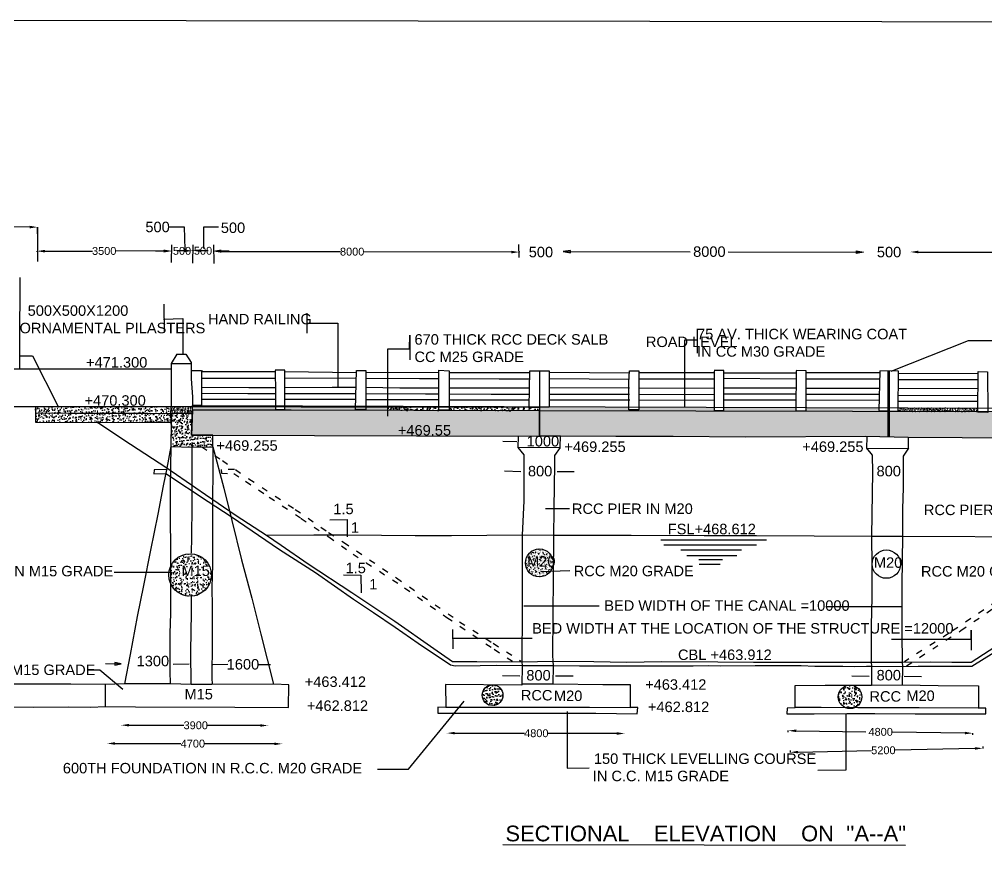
# Model space of a CAD drawing. Header units: metres. Extents: x 27026 to 34132, y 21815 to 26277.
# Drawn here: x 28042 to 29894, y 24652 to 26277 of the extents above; entities that cross this region are included whole.
import ezdxf

# ---------------------------------------------------------------- set-up
doc = ezdxf.new("R2010")
doc.units = ezdxf.units.M
doc.header["$MEASUREMENT"] = 0
doc.linetypes.add('ACAD_ISO03W100', pattern=[30, 12, -18])
doc.layers.add('DRAWING', color=2, linetype='Continuous')
doc.styles.get("Standard").update_dxf_attribs({"font": 'arial.ttf'})
doc.dimstyles.get("Standard").update_dxf_attribs({"dimtxt": 0.18, "dimasz": 0.18, "dimexe": 0.18, "dimexo": 0.0625, "dimgap": 0.09, "dimtad": 0, "dimtih": 1, "dimtoh": 1, "dimdec": 4, "dimzin": 0, "dimdsep": 46, "dimlunit": 6, "dimtxsty": 'Standard', "dimcen": 0.09, "dimadec": 0, "dimazin": 0, "dimtfac": 1, "dimtdec": 4, "dimtofl": 0, "dimtmove": 0, "dimatfit": 3, "dimfxl": 1, "dimtolj": 1, "dimtzin": 0, "dimarcsym": 0})
pattern_1 = [(50, (0, 0), (7.1726018, -0.62752135), [0.75, -8.25]), (355, (0, 0), (-1.3875133, 7.5219213), [0.6, -6.6]), (100.451444, (0.598, -0.052), (5.7850885, 6.8943999), [0.6374019, -7.0114211]), (46.1842, (0, 2), (10.6724133, -1.6551928), [1.125, -12.375]), (96.635635, (0.889, 1.862), (9.3466195, 9.741186), [0.9561034, -10.5171376]), (351.184164, (0, 2), (9.3466195, 9.741186), [0.9, -9.9]), (21, (1, 1.5), (5.9690705, -4.0261889), [0.75, -8.25]), (326, (1, 1.5), (2.4331533, 7.2515005), [0.6, -6.6]), (71.451445, (1.4974, 1.1645), (8.4022238, 3.2253115), [0.6374019, -7.0114211]), (37.5, (0, 0), (0.12159855, 3.32893854), [0, -6.52, 0, -6.7, 0, -6.625]), (7.5, (0, 0), (2.63069537, 3.94411712), [0, -3.82, 0, -6.37, 0, -2.525]), (327.5, (-2.23, 0), (5.33822436, -0.22554872), [0, -2.5, 0, -7.8, 0, -10.35]), (317.5, (-3.23, 0), (5.8318617, 1.0010498), [0, -3.25, 0, -5.18, 0, -7.35])]
pattern_2 = [(50, (0, 0), (14.3452037, -1.2550427), [1.5, -16.5]), (355, (0, 0), (-2.7750267, 15.0438427), [1.2, -13.2]), (100.451444, (1.195, -0.105), (11.570177, 13.7888), [1.274804, -14.022842]), (46.1842, (0, 4), (21.344827, -3.310386), [2.25, -24.75]), (96.635635, (1.779, 3.724), (18.693239, 19.482372), [1.912207, -21.034275]), (351.184164, (0, 4), (18.693239, 19.482372), [1.8, -19.8]), (21, (2, 3), (11.938141, -8.0523778), [1.5, -16.5]), (326, (2, 3), (4.8663066, 14.503001), [1.2, -13.2]), (71.451445, (2.995, 2.329), (16.8044475, 6.450623), [1.274804, -14.022842]), (37.5, (0, 0), (0.2431971, 6.6578771), [0, -13.04, 0, -13.4, 0, -13.25]), (7.5, (0, 0), (5.2613907, 7.8882342), [0, -7.64, 0, -12.74, 0, -5.05]), (327.5, (-4.46, 0), (10.6764487, -0.4510974), [0, -5, 0, -15.6, 0, -20.7]), (317.5, (-6.46, 0), (11.6637234, 2.0020996), [0, -6.5, 0, -10.36, 0, -14.7])]

# ---------------------------------------------------------------- blocks, each defined once
blk = doc.blocks.new('*D2')
at = {"layer": 'Defpoints', "color": 0, "transparency": 16777216}
for p in [(27499.9, 25868.7), (28077.1, 25866.8), (28077.2, 25879.6)]:
    blk.add_point(p, dxfattribs=at)
at = {"layer": 'DRAWING', "color": 0, "lineweight": -2, "transparency": 16777216}
for p, q in [((27499.9, 25868.8), (27500, 25881.7)), ((27515, 25881.5), (27761, 25880.7)), ((28062.2, 25879.7), (27816.2, 25880.5)), ((28077.1, 25866.9), (28077.2, 25879.8))]:
    blk.add_line(p, q, dxfattribs=at)
at = {"layer": 'DRAWING', "color": 0, "transparency": 16777216}
for points in [[(27515, 25884), (27515, 25879), (27500, 25881.5)], [(28062.2, 25882.2), (28062.2, 25877.2), (28077.2, 25879.6)]]:
    blk.add_solid(points, dxfattribs=at)
at = {"layer": 'DRAWING', "color": 0, "transparency": 16777216, "insert": (27788.6, 25880.6), "char_height": 15, "attachment_point": 5}
blk.add_mtext('\\A1;15000', dxfattribs=at)
blk = doc.blocks.new('*D3')
at = {"layer": 'Defpoints', "color": 0, "transparency": 16777216}
for p in [(28076.2, 25832.3), (28333.4, 25834.2), (28333.4, 25833)]:
    blk.add_point(p, dxfattribs=at)
at = {"layer": 'DRAWING', "color": 0, "lineweight": -2, "transparency": 16777216}
for p, q in [((28076.2, 25832.4), (28076.2, 25833.7)), ((28091.2, 25833.6), (28182.3, 25833.8)), ((28318.4, 25834.2), (28227.2, 25833.9)), ((28333.4, 25833), (28333.4, 25834.4))]:
    blk.add_line(p, q, dxfattribs=at)
at = {"layer": 'DRAWING', "color": 0, "transparency": 16777216}
for points in [[(28091.2, 25836.1), (28091.2, 25831.1), (28076.2, 25833.6)], [(28318.4, 25836.7), (28318.4, 25831.7), (28333.4, 25834.2)]]:
    blk.add_solid(points, dxfattribs=at)
at = {"layer": 'DRAWING', "color": 0, "transparency": 16777216, "insert": (28204.8, 25833.9), "char_height": 15, "attachment_point": 5}
blk.add_mtext('\\A1;3500', dxfattribs=at)
blk = doc.blocks.new('*D4')
at = {"layer": 'Defpoints', "color": 0, "transparency": 16777216}
for p in [(28333.4, 25833.7), (28374, 25834.5), (28374, 25834.5)]:
    blk.add_point(p, dxfattribs=at)
at = {"layer": 'DRAWING', "color": 0, "lineweight": -2, "transparency": 16777216}
for p, q in [((28318.4, 25833.4), (28303.4, 25833.1)), ((28333.4, 25833.8), (28333.4, 25833.9)), ((28374, 25834.5), (28374, 25834.6)), ((28389, 25834.7), (28404, 25835))]:
    blk.add_line(p, q, dxfattribs=at)
at = {"layer": 'DRAWING', "color": 0, "transparency": 16777216}
for points in [[(28318.3, 25835.9), (28318.4, 25830.9), (28333.4, 25833.7)], [(28388.9, 25837.2), (28389, 25832.2), (28374, 25834.5)]]:
    blk.add_solid(points, dxfattribs=at)
at = {"layer": 'DRAWING', "color": 0, "transparency": 16777216, "insert": (28353.7, 25834.1), "char_height": 15, "attachment_point": 5}
blk.add_mtext('\\A1;500', dxfattribs=at)
blk = doc.blocks.new('*D5')
at = {"layer": 'Defpoints', "color": 0, "transparency": 16777216}
for p in [(28374, 25834.5), (28413.9, 25834.5), (28413.9, 25834.3)]:
    blk.add_point(p, dxfattribs=at)
at = {"layer": 'DRAWING', "color": 0, "lineweight": -2, "transparency": 16777216}
for p, q in [((28359, 25834.3), (28344, 25834.3)), ((28374, 25834.4), (28374, 25834.1)), ((28413.9, 25834.4), (28413.9, 25834.1)), ((28428.9, 25834.3), (28443.9, 25834.3))]:
    blk.add_line(p, q, dxfattribs=at)
at = {"layer": 'DRAWING', "color": 0, "transparency": 16777216}
for points in [[(28359, 25836.8), (28359, 25831.8), (28374, 25834.3)], [(28428.9, 25836.8), (28428.9, 25831.8), (28413.9, 25834.3)]]:
    blk.add_solid(points, dxfattribs=at)
at = {"layer": 'DRAWING', "color": 0, "transparency": 16777216, "insert": (28393.9, 25834.3), "char_height": 15, "attachment_point": 5}
blk.add_mtext('\\A1;500', dxfattribs=at)
blk = doc.blocks.new('*D6')
at = {"layer": 'Defpoints', "color": 0, "transparency": 16777216}
for p in [(28413.9, 25834.1), (28999.1, 25832.8), (28999.1, 25831.9)]:
    blk.add_point(p, dxfattribs=at)
at = {"layer": 'DRAWING', "color": 0, "lineweight": -2, "transparency": 16777216}
for p, q in [((28413.9, 25834), (28413.9, 25833.1)), ((28428.9, 25833.2), (28656.9, 25832.7)), ((28984.1, 25831.9), (28701.9, 25832.6)), ((28999.1, 25832.7), (28999.1, 25831.7))]:
    blk.add_line(p, q, dxfattribs=at)
at = {"layer": 'DRAWING', "color": 0, "transparency": 16777216}
for points in [[(28428.9, 25835.7), (28428.9, 25830.7), (28413.9, 25833.2)], [(28984.1, 25834.4), (28984.1, 25829.4), (28999.1, 25831.9)]]:
    blk.add_solid(points, dxfattribs=at)
at = {"layer": 'DRAWING', "color": 0, "transparency": 16777216, "insert": (28679.4, 25832.6), "char_height": 15, "attachment_point": 5}
blk.add_mtext('\\A1;8000', dxfattribs=at)
blk = doc.blocks.new('*D7')
at = {"layer": 'Defpoints', "color": 0, "transparency": 16777216}
for p in [(29747.8, 25832.1), (30333.1, 25830.7), (30333.1, 25830.7)]:
    blk.add_point(p, dxfattribs=at)
at = {"layer": 'DRAWING', "color": 0, "lineweight": -2, "transparency": 16777216}
for p, q in [((29747.8, 25832), (29747.8, 25831.9)), ((29762.8, 25832), (29997.5, 25831.5)), ((30318.1, 25830.8), (30083.4, 25831.3)), ((30333.1, 25830.7), (30333.1, 25830.6))]:
    blk.add_line(p, q, dxfattribs=at)
at = {"layer": 'DRAWING', "color": 0, "transparency": 16777216}
for points in [[(29762.8, 25834.5), (29762.8, 25829.5), (29747.8, 25832.1)], [(30318.1, 25833.3), (30318, 25828.3), (30333.1, 25830.7)]]:
    blk.add_solid(points, dxfattribs=at)
at = {"layer": 'DRAWING', "color": 0, "transparency": 16777216, "insert": (30040.4, 25831.4), "char_height": 15, "attachment_point": 5}
blk.add_mtext('\\A1;585.2625', dxfattribs=at)
blk = doc.blocks.new('*D10')
at = {"layer": 'Defpoints', "color": 0, "transparency": 16777216}
for p in [(28210.5, 24891.7), (28545.2, 24890.9), (28545.2, 24890.9)]:
    blk.add_point(p, dxfattribs=at)
at = {"layer": 'DRAWING', "color": 0, "lineweight": -2, "transparency": 16777216}
for p, q in [((28210.5, 24891.6), (28210.5, 24891.5)), ((28225.5, 24891.6), (28351.7, 24891.3)), ((28530.2, 24890.9), (28397.3, 24891.2)), ((28545.2, 24890.8), (28545.2, 24890.7))]:
    blk.add_line(p, q, dxfattribs=at)
at = {"layer": 'DRAWING', "color": 0, "transparency": 16777216}
for points in [[(28225.5, 24894.1), (28225.5, 24889.1), (28210.5, 24891.7)], [(28530.2, 24893.4), (28530.2, 24888.4), (28545.2, 24890.9)]]:
    blk.add_solid(points, dxfattribs=at)
at = {"layer": 'DRAWING', "color": 0, "transparency": 16777216, "insert": (28374.5, 24891.3), "char_height": 15, "attachment_point": 5}
blk.add_mtext('\\A1;4700', dxfattribs=at)
blk = doc.blocks.new('*D11')
at = {"layer": 'Defpoints', "color": 0, "transparency": 16777216}
for p in [(28237.4, 24926.6), (28518.4, 24926), (28518.4, 24926)]:
    blk.add_point(p, dxfattribs=at)
at = {"layer": 'DRAWING', "color": 0, "lineweight": -2, "transparency": 16777216}
for p, q in [((28237.4, 24926.6), (28237.4, 24926.4)), ((28252.4, 24926.6), (28357.5, 24926.4)), ((28503.4, 24926), (28402.4, 24926.3)), ((28518.4, 24925.9), (28518.4, 24925.8))]:
    blk.add_line(p, q, dxfattribs=at)
at = {"layer": 'DRAWING', "color": 0, "transparency": 16777216}
for points in [[(28252.4, 24929.1), (28252.4, 24924.1), (28237.4, 24926.6)], [(28503.4, 24928.5), (28503.4, 24923.5), (28518.4, 24926)]]:
    blk.add_solid(points, dxfattribs=at)
at = {"layer": 'DRAWING', "color": 0, "transparency": 16777216, "insert": (28380, 24926.3), "char_height": 15, "attachment_point": 5}
blk.add_mtext('\\A1;3900', dxfattribs=at)
blk = doc.blocks.new('*D12')
at = {"layer": 'Defpoints', "color": 0, "transparency": 16777216}
for p in [(28860.9, 24911.5), (29200.8, 24910.7), (29200.8, 24910.7)]:
    blk.add_point(p, dxfattribs=at)
at = {"layer": 'DRAWING', "color": 0, "lineweight": -2, "transparency": 16777216}
for p, q in [((28860.9, 24911.4), (28860.9, 24911.3)), ((28875.9, 24911.4), (29009.1, 24911.1)), ((29185.8, 24910.7), (29054.6, 24911)), ((29200.8, 24910.6), (29200.8, 24910.5))]:
    blk.add_line(p, q, dxfattribs=at)
at = {"layer": 'DRAWING', "color": 0, "transparency": 16777216}
for points in [[(28875.9, 24913.9), (28875.9, 24908.9), (28860.9, 24911.5)], [(29185.8, 24913.2), (29185.8, 24908.2), (29200.8, 24910.7)]]:
    blk.add_solid(points, dxfattribs=at)
at = {"layer": 'DRAWING', "color": 0, "transparency": 16777216, "insert": (29031.9, 24911.1), "char_height": 15, "attachment_point": 5}
blk.add_mtext('\\A1;4800', dxfattribs=at)
blk = doc.blocks.new('*D18')
at = {"layer": 'Defpoints', "color": 0, "transparency": 16777216}
for p in [(29886.3, 24885.8), (29517.9, 24878.3), (29886.3, 24882.4)]:
    blk.add_point(p, dxfattribs=at)
at = {"layer": 'DRAWING', "color": 0, "lineweight": -2, "transparency": 16777216}
for p, q in [((29886.3, 24885.8), (29886.3, 24882.2)), ((29517.9, 24878.2), (29517.9, 24874.6)), ((29532.9, 24875.1), (29673.7, 24878)), ((29871.3, 24882.1), (29718.6, 24878.9))]:
    blk.add_line(p, q, dxfattribs=at)
at = {"layer": 'DRAWING', "color": 0, "transparency": 16777216}
for points in [[(29871.3, 24884.6), (29871.4, 24879.6), (29886.3, 24882.4)], [(29532.9, 24877.6), (29533, 24872.6), (29517.9, 24874.8)]]:
    blk.add_solid(points, dxfattribs=at)
at = {"layer": 'DRAWING', "color": 0, "transparency": 16777216, "insert": (29696.2, 24878.5), "char_height": 15, "attachment_point": 5}
blk.add_mtext('\\A1;5200 ', dxfattribs=at)
blk = doc.blocks.new('*D19')
at = {"layer": 'Defpoints', "color": 0, "transparency": 16777216}
for p in [(29514.2, 24913), (29867.3, 24911.3), (29867.3, 24908.3)]:
    blk.add_point(p, dxfattribs=at)
at = {"layer": 'DRAWING', "color": 0, "lineweight": -2, "transparency": 16777216}
for p, q in [((29514.2, 24913.1), (29514.2, 24916.3)), ((29529.2, 24915.9), (29662.3, 24914.1)), ((29852.3, 24911.5), (29713.9, 24913.4)), ((29867.3, 24908.3), (29867.3, 24911.5))]:
    blk.add_line(p, q, dxfattribs=at)
at = {"layer": 'DRAWING', "color": 0, "transparency": 16777216}
for points in [[(29529.3, 24918.4), (29529.2, 24913.4), (29514.2, 24916.1)], [(29852.3, 24914), (29852.3, 24909.1), (29867.3, 24911.3)]]:
    blk.add_solid(points, dxfattribs=at)
at = {"layer": 'DRAWING', "color": 0, "transparency": 16777216, "insert": (29688.1, 24913.8), "char_height": 15, "attachment_point": 5}
blk.add_mtext('\\A1; 4800', dxfattribs=at)

msp = doc.modelspace()

# ---------------------------------------------------------------- hatches: boundary and pattern name
at = {"layer": 'DRAWING'}
h = msp.add_hatch(dxfattribs=at)
h.set_pattern_fill('AR-CONC', scale=2)
h.set_pattern_definition(pattern_2)
h.paths.add_polyline_path([(28333.16538, 25536.10279), (28073.12356, 25536.10279), (28073.12356, 25506.52339), (28191.08013, 25506.0659), (28285.51037, 25506.15107), (28332.97894, 25506.15107), (28332.43537, 25522.2531)])
h = msp.add_hatch(dxfattribs=at)
h.set_pattern_fill('AR-CONC')
h.set_pattern_definition(pattern_1)
h.paths.add_polyline_path([(28373.90763, 25536.10279), (28333.16538, 25536.10279), (28332.43537, 25522.2531), (28332.7752, 25512.18649), (28332.7752, 25523.44131), (28373.2334, 25523.11552)])
h = msp.add_hatch(dxfattribs=at)
h.set_pattern_fill('AR-CONC', scale=2)
h.set_pattern_definition(pattern_2)
h.paths.add_polyline_path([(29038.08649, 25535.35494), (29018.28205, 25535.35494), (28749.20701, 25535.92419), (28581.48408, 25536.02382), (28448.53986, 25536.10279), (28373.85284, 25536.20434), (28373.85337, 25536.10279), (28373.57315, 25529.65989), (28562.67704, 25529.31078), (29038.08649, 25528.28129)])
h.paths.add_polyline_path([(29038.08649, 25535.35494), (29018.28205, 25535.35494), (28749.20701, 25535.92419), (28581.48408, 25536.02382), (28448.53986, 25536.10279), (28373.85779, 25536.20433), (28373.57315, 25529.65989), (28562.67704, 25529.31078), (29038.08649, 25528.28129)], flags=17)
h.paths.add_polyline_path([(29038.08649, 25528.28129), (28562.67704, 25529.31078), (28373.82581, 25529.65942), (28372.13847, 25481.43068), (28412.59551, 25481.35446), (28997.24328, 25479.55644), (29038.08649, 25480.16674)])
h.paths.add_polyline_path([(29005.39118, 25449.00544), (29077.5467, 25449.00544), (29077.5467, 25490.21962), (29005.39118, 25490.21962)], flags=9)
h.paths.add_polyline_path([(28760.36023, 25469.82302), (28872.13376, 25469.82302), (28872.13376, 25511.03721), (28760.36023, 25511.03721)], flags=9)
h = msp.add_hatch(dxfattribs=at)
h.set_pattern_fill('AR-CONC', scale=2)
h.set_pattern_definition(pattern_2)
h.paths.add_polyline_path([(28685.66907, 25535.96193), (28581.48408, 25536.02382), (28550.72792, 25536.04209), (28550.72792, 25530.38104), (28532.63005, 25530.38104), (28532.63005, 25536.05284), (28448.53986, 25536.10279), (28373.9129, 25536.20425), (28373.57315, 25529.65989), (28562.67704, 25529.31078), (28747.37309, 25528.91082), (28747.37353, 25535.92528), (28705.51032, 25535.95015), (28705.51032, 25530.54181), (28685.48473, 25530.54181)])
h = msp.add_hatch(dxfattribs=at)
h.set_pattern_fill('AR-CONC', scale=2)
h.set_pattern_definition(pattern_2)
h.paths.add_polyline_path([(28845.03628, 25535.72146), (28749.20701, 25535.92419), (28747.37353, 25535.92528), (28747.37309, 25528.91082), (29038.08649, 25528.28129), (29038.08649, 25535.35494), (29018.28205, 25535.35494), (28865.30403, 25535.67858), (28865.30403, 25529.38849), (28845.01977, 25529.38849)])
h = msp.add_hatch(dxfattribs=at)
h.set_pattern_fill('AR-CONC', scale=2)
h.set_pattern_definition(pattern_2)
h.paths.add_polyline_path([(29372.04829, 25535.27758), (29227.88106, 25535.7396), (29227.88106, 25530.018), (29209.07317, 25530.018), (29209.07317, 25535.79988), (29056.37713, 25536.28924), (29056.37713, 25535.35494), (29038.08649, 25535.35494), (29038.08649, 25528.28129), (29706.45379, 25526.88825), (29706.45379, 25527.85175), (29687.78629, 25528.42979), (29687.9186, 25534.26527), (29548.35119, 25534.71256), (29548.32563, 25527.84717), (29528.65874, 25528.41639), (29528.73028, 25534.77544), (29391.02239, 25535.21677), (29391.02239, 25528.83788), (29372.01398, 25528.83788)])
h = msp.add_hatch(dxfattribs=at)
h.set_pattern_fill('AR-CONC')
h.set_pattern_definition(pattern_1)
h.paths.add_polyline_path([(29876.98844, 25533.65933), (29724.60561, 25534.14769), (29724.55148, 25526.85053), (29876.94695, 25526.53291)])
h = msp.add_hatch(dxfattribs=at)
h.set_pattern_fill('AR-CONC', scale=2)
h.set_pattern_definition(pattern_2)
h.paths.add_polyline_path([(28373.2334, 25523.11552), (28332.7752, 25523.44131), (28332.7752, 25512.18649), (28332.97894, 25506.15107), (28332.7752, 25506.15107), (28332.42325, 25459.86416), (28372.7285, 25458.79232), (28412.55323, 25458.90752), (28412.59551, 25481.35446), (28372.13847, 25481.43068)])
h = msp.add_hatch(dxfattribs=at)
h.set_pattern_fill('AR-CONC', scale=2)
h.set_pattern_definition(pattern_2)
h.paths.add_polyline_path([(29706.45379, 25526.88612), (29038.08649, 25528.27701), (29038.08649, 25480.16302), (29038.67984, 25480.16674), (29078.12526, 25480.16674), (29078.12531, 25480.16812), (29184.33513, 25479.64949), (29293.7634, 25479.39082), (29432.23496, 25478.62336), (29662.29006, 25479.70823), (29706.45379, 25478.63257)])
h = msp.add_hatch(dxfattribs=at)
h.set_pattern_fill('AR-CONC', scale=2)
h.set_pattern_definition(pattern_2)
h.paths.add_polyline_path([(30371.59606, 25525.50194), (30213.06653, 25525.83184), (30213.06358, 25524.93692), (30194.99394, 25524.93692), (30194.98775, 25525.86947), (30056.84412, 25526.15695), (30056.8421, 25525.92852), (30046.5859, 25526.1783), (29895.88771, 25526.4919), (29895.89744, 25524.77424), (29876.94195, 25525.6756), (29876.94694, 25526.53132), (29706.45379, 25526.88612), (29706.45379, 25478.63257), (29743.79682, 25477.72304), (29950.0545, 25476.42095), (30150.69794, 25477.05886), (30330.23601, 25476.6448), (30370.87049, 25476.23075)])
h = msp.add_hatch(dxfattribs=at)
h.set_pattern_fill('AR-CONC', scale=2)
h.set_pattern_definition(pattern_2)
h.paths.add_polyline_path([(28409.93102, 25214.04347, 0.8268474535), (28331.38171, 25229.0686), (28331.37938, 25207.39268), (28331.4172, 25198.92927, 0.8258565599)])
h.paths.add_polyline_path([(28345.60554, 25201.08316), (28409.95752, 25201.08316), (28409.95752, 25242.29735), (28345.60554, 25242.29735)], flags=9)
h = msp.add_hatch(dxfattribs=at)
h.set_pattern_fill('AR-CONC')
h.set_pattern_definition(pattern_1)
h.paths.add_polyline_path([(29011.10343, 25237.18682, 1), (29064.55056, 25237.18682, 1)])
h.paths.add_polyline_path([(29007.24088, 25218.88501), (29071.59285, 25218.88501), (29071.59285, 25260.0992), (29007.24088, 25260.0992)], flags=9)
h = msp.add_hatch(dxfattribs=at)
h.set_pattern_fill('AR-CONC', scale=2)
h.set_pattern_definition(pattern_2)
h.paths.add_polyline_path([(28967.96318, 24984.09907, 0.3711714103), (28951.09093, 25003.6962), (28945.52718, 25003.74244, 0.3759061473), (28928.32884, 24984.09907, 1)])
h = msp.add_hatch(dxfattribs=at)
h.set_pattern_fill('AR-CONC', scale=2)
h.set_pattern_definition(pattern_2)
h.paths.add_polyline_path([(29636.3538, 25003.13572), (29628.63473, 25003.16806, 0.365953493), (29609.81447, 24980.89772, 0.3070932846), (29624.04441, 24959.91393), (29640.5294, 24959.82446, 0.3100653622), (29654.98759, 24980.89772, 0.3635800603)])

# ---------------------------------------------------------------- linework, layer by layer
at = {"layer": 'DRAWING', "color": 0}
for p, q in [((28077.171, 25879.61242), (28077.104, 25813.9439)), ((28327.97073, 25880.24788), (28357.77491, 25880.07178)), ((28357.77491, 25880.07178), (28358.98238, 25836.76083)), ((28423.85438, 25879.40785), (28395.17184, 25879.40785)), ((28395.17184, 25879.40785), (28395.17184, 25838.52307)), ((28333.32877, 25845.68514), (28333.15112, 25812.10914)), ((28374.206, 25845.8301), (28373.87865, 25810.75811)), ((28414.09136, 25845.64608), (28414.62613, 25809.91649)), ((28318.67577, 25731.96725), (28319.877, 25677.6974)), ((28318.52359, 25703.77346), (28355.533, 25704.51252)), ((28355.533, 25704.51252), (28355.533, 25636.46426)), ((28592.8769, 25715.17679), (28592.6968, 25676.69351)), ((28592.78685, 25695.93515), (28651.84403, 25696.16119)), ((28651.84403, 25696.16119), (28651.84403, 25573.26783)), ((28789.25881, 25646.9691), (28789.6078, 25672.75495)), ((28789.6078, 25672.75495), (28789.6078, 25625.71318)), ((28747.37241, 25518.11619), (28747.3805, 25646.9691)), ((28747.3805, 25646.9691), (28789.25881, 25646.9691))]:
    msp.add_line(p, q, dxfattribs=at)
at = {"layer": 'DRAWING', "color": 2}
for p, q in [((28390.87684, 25538.42205), (30352.09267, 25532.13671)), ((30371.59606, 25525.50194), (29038.08649, 25528.28129))]:
    msp.add_line(p, q, dxfattribs=at)
for points in [[(27029.8106, 26277.15991), (34131.91507, 26266.47608), (34122.12694, 21815.15113), (27026.39236, 21829.85152), (27041.73794, 25366.19458), (27029.8106, 26277.15991)], [(29038.08649, 25604.63525), (29038.08649, 25480.16674)], [(28967.92243, 24698.29984), (29738.24336, 24696.74882)]]:
    msp.add_lwpolyline(points, dxfattribs=at)
at = {"layer": 'DRAWING'}
for points in [[(28997.70068, 25846.41884), (28998.53877, 25821.31467)], [(28043.00111, 25783.34548), (28042.55742, 25653.96211), (28042.55742, 25608.1611)], [(28343.82388, 25636.5677), (28332.74298, 25618.63168), (28371.56649, 25618.63168)], [(28343.82388, 25636.5677), (28361.33738, 25636.41298), (28371.56649, 25620.78138), (28371.56649, 25589.64245), (28373.75702, 25554.72195), (28373.85337, 25536.10279)], [(27684.64772, 25608.1611), (27941.33712, 25608.1611), (28129.30991, 25608.1611), (28334.34791, 25608.1611)], [(28332.74298, 25618.63168), (28332.74298, 25599.41977), (28332.74298, 25581.65959), (28332.74298, 25555.34881), (28332.74298, 25536.10279)], [(28532.63005, 25530.38104), (28550.72792, 25530.38104), (28550.72792, 25570.62656), (28550.72792, 25606.15265), (28532.00005, 25605.8769)], [(28371.56649, 25605.21191), (28390.87684, 25605.21191), (28390.87684, 25538.42205), (28373.84182, 25538.3339)], [(28390.87684, 25605.21191), (28392.55188, 25603.23232), (28421.62126, 25603.23232), (28446.88399, 25603.49158), (28531.89686, 25603.49158)], [(28390.87684, 25590.57457), (28390.87684, 25590.57457), (28464.15063, 25590.67181), (28532.30588, 25590.67181)], [(28532.00533, 25605.51865), (28532.63005, 25563.08927), (28532.63005, 25530.38104)], [(28550.72792, 25603.21613), (28550.72792, 25603.21613), (28686.96339, 25601.662)], [(28550.72792, 25591.00526), (28550.72792, 25591.00526), (28686.96339, 25590.78325)], [(28688.02322, 25605.17953), (28705.51032, 25605.17953), (28705.51032, 25530.54181), (28685.48473, 25530.54181), (28688.02322, 25605.17953)], [(28705.51032, 25602.05743), (28705.51032, 25602.05743), (28844.99169, 25601.70499)], [(28705.51032, 25590.37818), (28705.51032, 25590.37818), (28808.56, 25590.00637), (28845.21265, 25589.87413), (28845.21265, 25589.87413)], [(28845.2186, 25605.64518), (28865.30403, 25604.85086), (28865.30403, 25529.38849), (28845.01977, 25529.38849), (28845.2186, 25605.64518)], [(28865.30403, 25601.67348), (28865.30403, 25601.67348), (29018.43087, 25601.27636)], [(28865.30403, 25590.01337), (28865.30403, 25590.01337), (28960.97589, 25589.45482), (29008.66401, 25589.45482), (29018.08399, 25589.45482), (29018.08399, 25589.45482)], [(29019.79585, 25604.63525), (29056.37713, 25604.63525), (29056.37713, 25535.35494), (29018.28205, 25535.35494), (29019.79585, 25604.63525)], [(29056.37713, 25601.87378), (29056.37713, 25601.87378), (29210.6807, 25600.97706)], [(29056.37713, 25589.76898), (29056.37713, 25589.76898), (29209.78274, 25588.42398), (29209.78274, 25588.42398)], [(29210.34333, 25604.57946), (29227.88106, 25604.7372), (29227.88106, 25570.65792), (29227.88106, 25530.018), (29209.07317, 25530.018), (29209.07317, 25582.08351), (29210.34333, 25604.57946)], [(29228.12669, 25589.13881), (29372.49464, 25589.36339)], [(29228.3516, 25601.48931), (29372.49464, 25601.71382), (29372.49464, 25601.71382)], [(29372.41425, 25603.96467), (29372.01398, 25528.83788), (29391.02239, 25528.83788), (29391.02239, 25605.36326), (29372.21403, 25604.9637)], [(29391.13669, 25590.32503), (29528.7175, 25589.32519)], [(29391.44322, 25601.03447), (29529.93918, 25600.63006)], [(29529.51375, 25604.41111), (29528.65874, 25528.41639), (29548.32563, 25527.84717), (29548.61069, 25604.41111), (29529.51375, 25605.54964)], [(29548.97813, 25601.57823), (29688.07135, 25601.29366)], [(29548.97813, 25589.33939), (29688.92636, 25589.33939)], [(29689.49646, 25603.85528), (29687.78629, 25528.42979), (29724.55475, 25527.29126), (29725.12485, 25604.13986), (29689.49646, 25604.42451)], [(29724.73455, 25587.91269), (29877.39945, 25588.26888)], [(29725.26968, 25600.02315), (29876.68605, 25599.48889)], [(29877.85281, 25603.23924), (29895.45436, 25603.01385), (29895.89744, 25524.77424), (29876.94195, 25525.6756), (29877.39331, 25603.19309)], [(28390.87684, 25573.25466), (28390.87684, 25573.25466), (28481.47327, 25572.92614), (28532.62591, 25572.92614)], [(28550.72792, 25572.65989), (28550.72792, 25572.65989), (28641.33878, 25573.26783), (28686.15963, 25573.26783)], [(28705.51032, 25573.35985), (28770.34418, 25571.99541), (28812.57806, 25571.99541), (28845.05107, 25571.99541)], [(28865.30403, 25572.36368), (28865.30403, 25572.36368), (29018.55038, 25572.08102)], [(29056.37713, 25572.73269), (29056.37713, 25572.73269), (29210.00719, 25572.28433), (29210.00719, 25572.28433)], [(29228.3516, 25571.84812), (29371.8199, 25571.39902), (29371.8199, 25571.39902)], [(29391.13669, 25572.3268), (29529.31829, 25571.92688)], [(29549.26318, 25571.69265), (29689.21141, 25571.69265)], [(29724.73455, 25571.34985), (29877.22102, 25570.63753)], [(28390.87684, 25561.81486), (28390.87684, 25561.81486), (28479.66598, 25561.39926), (28532.17516, 25561.39926)], [(28390.87684, 25550.46413), (28390.87684, 25550.46413), (28532.68268, 25550.63946)], [(28550.72792, 25561.39889), (28550.72792, 25561.39889), (28619.36383, 25561.39889), (28666.77272, 25561.39889), (28685.26289, 25561.39889)], [(28550.72792, 25550.5038), (28685.83744, 25550.5038)], [(28705.51032, 25561.28516), (28705.51032, 25561.28516), (28819.79739, 25560.66492), (28845.0658, 25560.52779)], [(28865.30403, 25560.34442), (28865.30403, 25560.34442), (28945.17411, 25560.20464), (28977.64726, 25560.20464), (29017.86414, 25560.20464)], [(29056.37713, 25559.9604), (29056.37713, 25559.9604), (29210.35361, 25560.21252)], [(29227.95072, 25559.60788), (29371.81392, 25560.00751)], [(29390.93648, 25560.52801), (29528.91771, 25560.52801)], [(29548.40802, 25559.73847), (29689.21141, 25560.30769)], [(29724.7591, 25558.35416), (29877.30556, 25557.67812)], [(27684.86465, 25536.10279), (28033.00411, 25536.10279), (28373.85337, 25536.10279)], [(28073.12356, 25536.02803), (28073.12356, 25506.52339), (28191.08013, 25506.0659), (28285.51037, 25506.15107), (28332.97894, 25506.15107), (28332.43537, 25522.2531), (28333.16013, 25536.00322)], [(28332.7752, 25523.44131), (28373.2334, 25523.11552), (28373.9129, 25536.20425)], [(28705.51032, 25549.52442), (28705.51032, 25549.52442), (28845.22213, 25549.72287)], [(28865.30403, 25549.04213), (28865.30403, 25549.04213), (29018.43118, 25549.26568)], [(29037.4614, 25480.15909), (29038.67984, 25480.16674), (29078.40684, 25480.16674), (29184.33513, 25479.64949), (29293.7634, 25479.39082), (29432.23496, 25478.62336), (29662.29006, 25479.70823), (29743.79682, 25477.72304), (29950.0545, 25476.42095), (30150.69794, 25477.05886), (30330.23601, 25476.6448), (30370.87049, 25476.23075), (30371.69973, 25532.54186)], [(29056.37713, 25549.37013), (29056.37713, 25549.37013), (29210.60614, 25548.86583), (29210.60614, 25548.86583)], [(29228.15078, 25549.21798), (29372.41425, 25548.61858)], [(29391.13669, 25549.45125), (29529.31829, 25548.85133)], [(29548.12296, 25548.63808), (29689.21141, 25548.92273)], [(29724.98478, 25546.41101), (29877.30556, 25546.63641)], [(28073.16821, 25524.03262), (28136.52878, 25523.7733)], [(28136.52878, 25523.7733), (28288.1785, 25523.51404), (28331.93891, 25523.22711)], [(28192.78524, 25506.06362), (28255.2371, 25464.02069), (28324.70608, 25418.94135), (28398.37217, 25368.12029), (28457.60451, 25327.56332), (28515.2844, 25290.48716), (28543.29887, 25271.0037), (28595.22291, 25235.40717), (28678.49277, 25180.55397), (28761.06335, 25125.6937), (28835.88715, 25073.07243), (28871.23524, 25048.7977), (28917.76672, 25048.66749), (29004.10974, 25047.80735), (29064.29896, 25048.81103), (29142.27001, 25048.25446), (29204.23001, 25047.32823), (29271.9859, 25048.2485), (29379.07666, 25047.66919), (29447.85034, 25047.43481), (29609.30389, 25047.51674), (29672.58622, 25047.30821), (29732.26164, 25047.38667), (29785.45845, 25047.55163), (29826.98445, 25047.22135), (29864.48641, 25047.38631), (29943.92062, 25098.74546)], [(28997.24328, 25479.55644), (28996.7689, 25458.00175), (29077.41682, 25458.47543), (29078.12854, 25480.267)], [(29664.3689, 25479.26988), (29663.60717, 25456.25881), (29744.35496, 25456.63916), (29744.16457, 25477.74851)], [(28332.42325, 25459.86416), (28324.96444, 25418.43366), (28317.73161, 25384.84079), (28307.46215, 25330.2679), (28293.69731, 25261.4849), (28280.20526, 25193.94775), (28267.74864, 25134.60287), (28254.2526, 25061.76565), (28243.56737, 25005.72659)], [(28332.42325, 25459.86416), (28331.06503, 25381.67012), (28331.08758, 25311.26909), (28331.38675, 25276.02765), (28331.37938, 25207.39268), (28331.67779, 25140.61378), (28330.48142, 25102.98311), (28330.47804, 25029.36342), (28331.37447, 25006.13954)], [(28372.7285, 25458.79232), (28372.7285, 25385.25588), (28372.29232, 25346.38665), (28371.86658, 25286.4523), (28371.441, 25255.63556)], [(28412.55323, 25458.90752), (28412.55323, 25413.50894), (28412.31006, 25358.51647), (28411.83108, 25296.20628), (28411.83185, 25233.40387), (28410.88479, 25189.83287), (28411.35809, 25153.33749), (28411.35609, 25084.88411), (28411.11261, 25017.12237), (28411.58177, 25004.40169)], [(28412.55323, 25458.90752), (28433.79452, 25380.11768), (28449.05335, 25318.52579), (28467.33793, 25243.03036), (28487.11513, 25169.43989), (28504.73679, 25101.05637), (28528.93386, 25004.79778)], [(28996.79192, 25458.11239), (29008.17552, 25443.77942), (29008.25806, 25412.91998), (29008.24272, 25355.77273), (29005.07306, 25290.30608), (29005.06508, 25231.68228), (29004.80074, 25145.90259), (29004.07016, 25047.86249), (29004.54545, 25040.26955), (29004.3078, 25003.25396), (28857.98528, 25004.46992), (28858.83093, 24960.55539), (28843.18548, 24960.97769), (28843.60831, 24949.78787), (28918.45312, 24949.36564), (29145.59094, 24949.68297), (29225.22276, 24948.36749), (29226.16338, 24960.39043), (29211.86587, 24960.57828)], [(29077.51517, 25458.25747), (29066.91262, 25442.74881), (29066.46464, 25426.04714), (29065.25032, 25341.48062), (29065.08202, 25286.20423), (29063.08909, 25060.4894), (29063.426, 25048.88493), (29063.93122, 25040.64407), (29063.68406, 25005.08839)], [(29744.35143, 25456.59514), (29733.78479, 25441.14455), (29733.78203, 25381.724), (29733.05114, 25339.64243), (29732.96093, 25288.2171), (29731.67036, 25195.37011), (29731.74185, 25101.31386), (29732.15348, 25047.37328), (29732.69827, 25038.78719), (29731.883, 25004.05079), (29800.91074, 25002.69386), (29878.30156, 25002.19228), (29878.0946, 24959.13015), (29764.56358, 24959.58307), (29647.27332, 24959.78786), (29576.88321, 24960.16989), (29527.08404, 24960.1838), (29527.46651, 25002.77844), (29584.84984, 25003.35149), (29673.70265, 25002.97925), (29732.23356, 25004.12528)], [(29663.59627, 25456.43113), (29674.92158, 25443.43735), (29675.1626, 25410.47164), (29673.69284, 25288.78419)], [(28324.48884, 25416.13195), (28300.34807, 25415.23906), (28300.05013, 25407.50118), (28322.70058, 25408.394), (28403.88025, 25354.70752), (28447.73869, 25325.66853), (28540.32406, 25262.61113), (28608.97194, 25218.81467), (28681.9507, 25167.76688), (28720.56526, 25142.06022), (28761.63883, 25114.32354), (28805.49728, 25083.85644), (28867.5303, 25041.80748), (28876.86053, 25040.50002), (28924.48053, 25040.98783), (28955.81423, 25041.15338), (29004.38973, 25040.98783), (29065.16594, 25040.80808), (29114.40467, 25040.31143), (29163.86631, 25040.30893), (29254.0904, 25040.41905)], [(28516.40744, 25290.31587), (28605.97365, 25291.03518), (28671.28726, 25290.55561), (28800.01773, 25289.74215), (28869.53719, 25289.74215), (29004.90353, 25290.69297), (29064.7359, 25290.50328), (29213.25785, 25290.11741), (29353.10728, 25289.45978), (29453.03378, 25289.44602), (29674.11397, 25288.6104), (29733.41198, 25288.30676), (30009.86202, 25287.06341), (30072.57868, 25287.44758), (30145.29924, 25287.44758), (30191.26583, 25287.06908), (30228.17942, 25287.8291)], [(29673.55921, 25288.36719), (29673.94276, 25232.63803), (29673.94122, 25171.62949), (29672.79349, 25117.12609), (29673.02807, 25047.03173), (29673.75604, 25039.27765)], [(28371.55299, 25172.23148), (28371.3425, 25141.96173), (28370.16193, 25067.74845), (28370.49286, 25004.70857)], [(29254.06631, 25040.3411), (29297.53169, 25040.3411), (29331.91999, 25040.04474), (29361.06977, 25040.76987), (29384.20288, 25040.35552), (29451.07415, 25040.61669), (29539.08868, 25040.61559), (29565.13999, 25039.62141), (29593.91036, 25039.62892), (29618.63412, 25039.62892), (29640.86911, 25039.13183), (29664.09964, 25039.62892), (29673.55767, 25039.62892), (29732.68262, 25038.98571), (29762.88225, 25039.4828), (29816.71867, 25039.32734), (29848.90953, 25039.32734), (29865.66866, 25039.32734), (29907.91712, 25066.01986)], [(29673.32003, 25039.65269), (29673.12886, 25003.17026)], [(27986.46082, 24961.52984), (28070.20797, 24961.1799), (28137.31613, 24961.8401), (28178.71924, 24960.85608), (28207.47995, 24962.17657), (28264.577, 24961.5796), (28454.8988, 24961.10813), (28557.78677, 24960.75266), (28558.15452, 25003.72278), (28529.28335, 25004.82458), (28410.54588, 25004.37732), (28371.49408, 25004.37732), (28331.50105, 25005.78681), (28244.30854, 25005.83023), (28205.72713, 25004.42068), (28140.79738, 25004.89053), (27989.08338, 25005.31254)], [(28206.45832, 25004.57055), (28206.65608, 24977.91284), (28206.85154, 24962.03583)], [(28859.01857, 24960.80831), (28970.68077, 24961.37334), (29057.70467, 24960.98696), (29133.90663, 24960.7986), (29211.87676, 24960.60655), (29212.25402, 25004.11593), (29159.44077, 25003.55083), (29064.32781, 25005.05681), (29004.53578, 25004.86845)], [(29527.26476, 24959.88097), (29512.3321, 24959.49857), (29511.56638, 24948.60164), (29563.63924, 24948.21931), (29625.94059, 24949.18132), (29680.11959, 24949.18132), (29757.0006, 24948.41578), (29811.56238, 24948.22461), (29842.19358, 24948.03345), (29892.2554, 24948.61018), (29892.44672, 24959.50718), (29877.89699, 24959.31594)]]:
    msp.add_lwpolyline(points, dxfattribs=at)
at = {"layer": 'DRAWING', "color": 0}
for points in [[(29083.08164, 25833.03354), (29097.37338, 25830.62027), (29097.37338, 25834.58669), (29083.08164, 25833.03354)], [(29083.08164, 25833.03354), (29326.28358, 25832.21581)], [(29399.05688, 25832.41425), (29658.06266, 25831.47418), (29644.4599, 25829.28926), (29644.4599, 25834.03214), (29658.06266, 25831.47418)], [(29339.58435, 25685.02634), (29339.6414, 25638.43617)], [(29316.09492, 25663.9452), (29339.61013, 25663.974)], [(29316.32285, 25535.45616), (29316.09492, 25663.9452)], [(29710.91277, 25604.2534), (29859.1674, 25662.75244), (29932.4338, 25662.75244)], [(28042.55742, 25633.26473), (28042.55742, 25633.26473), (28067.32946, 25633.19847), (28116.9348, 25536.10279)], [(28373.9129, 25536.20425), (28448.53986, 25536.10279), (28581.48408, 25536.02382), (28749.20701, 25535.92419), (29018.28205, 25535.35494), (29038.08649, 25535.35494), (29038.08649, 25528.28129), (28562.67704, 25529.31078), (28373.57315, 25529.65989), (28373.85337, 25536.10279), (28373.84182, 25538.3339)], [(28373.2334, 25523.11552), (28332.7752, 25523.44131), (28332.7752, 25506.15107), (28332.42325, 25459.86416), (28372.7285, 25458.79232), (28412.55323, 25458.90752), (28412.59551, 25481.35446), (28372.13847, 25481.43068), (28373.2334, 25523.11552)], [(28373.82581, 25529.65942), (28372.13847, 25481.43068), (28412.59551, 25481.35446), (28997.24328, 25479.55644), (29038.08649, 25480.16674), (29038.08649, 25528.28129)], [(28967.8045, 25469.86869), (28994.8142, 25469.27426)], [(28970.68488, 25413.13566), (29002.45965, 25412.1886)], [(29071.74826, 25411.87307), (29104.26617, 25411.87307)], [(29049.18305, 25340.99049), (29095.33978, 25341.54799)], [(28636.36812, 25319.41541), (28669.65763, 25320.01462), (28669.65763, 25287.2077)], [(29270.41932, 25281.38293), (29472.17362, 25281.38293)], [(29453.05166, 25271.21143), (29275.94614, 25271.21143)], [(29424.36877, 25261.66128), (29308.72663, 25261.66128)], [(29415.71837, 25250.74681), (29320.1087, 25250.74681)], [(29388.40135, 25243.01573), (29342.87292, 25243.01573)], [(28223.94048, 25219.42675), (28331.38067, 25219.41522)], [(29041.08036, 25220.75364), (29096.24072, 25222.60808)], [(29383.8485, 25233.92034), (29343.7835, 25233.92034)], [(28662.76178, 25214.31447), (28696.23837, 25213.37769), (28696.6554, 25179.87963)], [(29007.90975, 25155.23439), (29151.99877, 25155.23439)], [(29586.32267, 25153.91657), (29731.70179, 25154.02707)], [(28871.22856, 25109.73698), (28872.01815, 25072.4202)], [(29711.70903, 25091.51656), (29864.25673, 25090.94169), (29864.32289, 25108.49868), (29864.32289, 25070.13458)], [(28871.58646, 25092.82254), (29023.92538, 25093.09519)], [(28172.18638, 25032.41285), (28196.51556, 25032.51716), (28240.16238, 24995.50566)], [(28207.07363, 25044.69103), (28237.56416, 25043.73165), (28224.91566, 25046.44464), (28224.91566, 25041.53754), (28237.56416, 25043.73165)], [(28336.74836, 25043.55432), (28367.23549, 25044.00169)], [(28412.41584, 25042.93772), (28441.63609, 25043.12915)], [(28499.19252, 25042.80253), (28523.08626, 25042.67065)], [(28966.85203, 25021.54311), (29000.33976, 25020.95156)], [(29068.39028, 25020.9828), (29102.64934, 25020.98258)], [(29635.75084, 25021.23804), (29669.00655, 25020.31519)], [(29736.02405, 25020.29563), (29769.21271, 25020.09319)], [(28727.8677, 24842.36411), (28787.00058, 24842.56191), (28893.92926, 24972.61837)], [(29090.6222, 24953.12859), (29091.00015, 24844.58001), (29132.99332, 24844.7455)], [(29570.76086, 24840.86264), (29624.96152, 24840.94572), (29624.96152, 24949.18132)]]:
    msp.add_lwpolyline(points, dxfattribs=at)
at = {"layer": 'DRAWING', "color": 0, "const_width": 5}
msp.add_lwpolyline([(29706.45379, 25604.06952), (29706.45379, 25478.41806)], dxfattribs=at)
at = {"layer": 'DRAWING', "linetype": 'ACAD_ISO03W100'}
for points in [[(28391.43943, 25459.30362), (28431.10905, 25432.89464), (28481.91803, 25398.0267), (28570.41906, 25339.52833), (28634.35142, 25295.22646), (28663.00166, 25276.79335), (28764.30389, 25208.38384), (28884.92581, 25124.6508), (28949.42859, 25083.25969), (29002.56188, 25049.36141)], [(30352.84872, 25456.22142), (30288.53772, 25412.68752), (30196.09058, 25351.5548), (30167.33601, 25333.02975), (30012.76135, 25229.91395), (29938.20957, 25180.53961), (29820.55739, 25101.77142), (29736.3848, 25048.00176)], [(28454.34281, 25415.90612), (28428.75222, 25415.90612), (28428.99585, 25408.60482), (28452.63678, 25408.11804), (28475.54651, 25393.51544), (28520.63492, 25362.85003), (28581.62239, 25322.84728), (28581.62239, 25322.36057), (28634.5099, 25286.82756), (28681.12577, 25253.84934), (28706.47272, 25237.54311), (28779.90208, 25189.49375), (28860.64543, 25132.684), (28951.25506, 25071.83844), (28998.12851, 25041.3522)], [(29740.40778, 25039.96723), (29844.69524, 25107.95186), (29959.37292, 25186.62392), (30017.86056, 25223.39748), (30077.67713, 25263.74826), (30122.54861, 25292.48721), (30193.13019, 25339.31037), (30255.00473, 25381.32562), (30290.14955, 25403.56901), (30313.84755, 25404.42333), (30313.59348, 25411.77601), (30288.39534, 25412.37107)]]:
    msp.add_lwpolyline(points, dxfattribs=at)
at = {"layer": 'DRAWING', "color": 7}
msp.add_circle((28369.21934, 25214.04347), 40.71168, dxfattribs=at)
at = {"layer": 'DRAWING'}
for centre, radius in [((29037.82699, 25237.18682), 26.72356), ((29701.93286, 25234.81308), 27.15554), ((28948.14601, 24984.09907), 19.81717), ((29632.40103, 24980.89772), 22.58656)]:
    msp.add_circle(centre, radius, dxfattribs=at)

# ---------------------------------------------------------------- texts
at = {"layer": 'DRAWING', "attachment_point": 1}
for s, width, heights, insert, char_height in [('{\\C0;500}', 494.2244577, [0], (28283.65892, 25889.90797), 20), ('{\\C0;500}', 494.2244577, [0], (28428.01838, 25888.42842), 20), ('{\\C0;500}', 494.2244577, [0], (29017.38711, 25841.95486), 20), ('{\\C0;8000}', 494.2244577, [0], (29332.03436, 25842.71684), 20), ('{\\C0;500}', 494.2244577, [0], (29683.71724, 25841.9113), 20), ('{\\C0;  500X500X1200 \\PORNAMENTAL PILASTERS  }', 494.2244577, [0], (28042.81782, 25729.89812), 20), ('{\\C0;HAND RAILING }', 494.2244577, [0], (28403.47227, 25713.65134), 20), ('{\\C0;75 AV. THICK WEARING COAT \\PIN CC M30 GRADE }', 494.2244577, [0], (29339.58435, 25685.02634), 20), ('{\\C0;670 THICK RCC DECK SALB  \\PCC M25 GRADE }', 494.2244577, [0], (28798.70348, 25674.7723), 20), ('{\\C0;ROAD LEVEL}', 494.2244577, [0], (29241.61252, 25670.16144), 20), ('{\\C0;+471.300}', 494.2244577, [0], (28170.07308, 25630.82085), 20), ('{\\C0;+470.300}', 494.2244577, [0], (28167.13844, 25557.92359), 20), ('{\\C0;+469.55  }', 494.2244577, [0], (28766.91548, 25500.82575), 20), ('{\\C0;1000  }', 494.2244577, [0], (29013.43347, 25480.00816), 20), ('{\\C0;+469.255}', 494.2244577, [0], (28419.51944, 25471.7508), 20), ('{\\C0;+469.255}', 494.2244577, [0], (29085.58895, 25469.43583), 20), ('{\\C0;+469.255}', 494.2244577, [0], (29085.58895, 25469.43583), 20), ('{\\C0;+469.255}', 494.2244577, [0], (29085.58895, 25469.43583), 20), ('{\\C0;+469.255}', 494.2244577, [0], (29540.92198, 25469.54651), 20), ('{\\C0;800  }', 494.2244577, [0], (29015.85823, 25422.78128), 20), ('{\\C0;800  }', 494.2244577, [0], (29683.09848, 25422.81546), 20), ('{\\C0;1.5}', 494.2244577, [0], (28643.42821, 25350.3473), 20), ('{\\C0;RCC PIER IN M20}', 494.2244577, [0], (29100.04731, 25350.85001), 20), ('{\\C0;RCC PIER IN M20}', 494.2244577, [0], (29773.71607, 25348.54617), 20), ('{\\C0;1  }', 494.2244577, [0], (28677.01971, 25314.90329), 20), ('{\\C0;1  }', 494.2244577, [0], (28677.01971, 25314.90329), 20), ('{\\C0;1  }', 494.2244577, [0], (28677.01971, 25314.90329), 20), ('{\\C0;FSL+468.612 }', 494.2244577, [0], (29283.54946, 25311.97437), 20), ('{\\C0;1.5}', 494.2244577, [0], (28666.84565, 25237.44566), 20), ('{\\C0;M20 }', 494.2244577, [0], (29014.31455, 25249.88774), 20), ('{\\C0;M20 }', 494.2244577, [0], (29678.09098, 25247.81263), 20), ('{\\C0;C.C.IN M15 GRADE}', 494.2244577, [0], (27968.9972, 25231.4379), 20), ('{\\C0;M15}', 494.2244577, [0], (28352.67921, 25232.08589), 20), ('{\\C0;M15}', 494.2244577, [0], (28352.67921, 25232.08589), 20), ('{\\C0;M15}', 494.2244577, [0], (28352.67921, 25232.08589), 20), ('{\\C0;M15}', 494.2244577, [0], (28352.67921, 25232.08589), 20), ('{\\C0;RCC M20 GRADE  }', 494.2244577, [0], (29103.48222, 25231.66069), 20), ('{\\C0;RCC M20 GRADE  }', 494.2244577, [0], (29768.08582, 25230.9951), 20), ('{\\C0;1  }', 494.2244577, [0], (28712.02713, 25206.31328), 20), ('{\\C0;BED WIDTH OF THE CANAL =10000}', 472.0519972, [0], (29161.95444, 25165.55718), 20), ('{\\C0;BED WIDTH AT THE LOCATION OF THE STRUCTURE =12000 }', 867.9127252, [0], (29023.92538, 25121.95196), 20), ('{\\C0;CBL +463.912 }', 494.2244577, [0], (29303.07789, 25071.37157), 20), ('{\\C0;1300}', 494.2244577, [0], (28266.88192, 25059.42556), 20), ('{\\C0;1600}', 494.2244577, [0], (28439.29116, 25053.12272), 20), ('{\\C0;C.C.IN M15 GRADE}', 494.2244577, [0], (27934.90599, 25042.59919), 20), ('{\\C0;800  }', 494.2244577, [0], (29012.79293, 25032.17347), 20), ('{\\C0;800  }', 494.2244577, [0], (29012.79293, 25032.17347), 20), ('{\\C0;800  }', 494.2244577, [0], (29683.18819, 25032.33804), 20), ('{\\C0;+463.412}', 494.2244577, [0], (28588.60258, 25019.77894), 20), ('{\\C0;+463.412}', 494.2244577, [0], (29240.15401, 25014.42221), 20), ('{\\C0;M15}', 494.2244577, [0], (28358.45573, 24995.9853), 20), ('{\\C0;RCC}', 494.2244577, [0], (29002.31117, 24993.96208), 20), ('{\\C0;M20 }', 494.2244577, [0], (29065.64349, 24992.86883), 20), ('{\\C0;RCC}', 494.2244577, [0], (29669.557, 24991.68915), 20), ('{\\C0;M20 }', 494.2244577, [0], (29740.10443, 24993.02931), 20), ('{\\C0;+462.812}', 494.2244577, [0], (28592.58927, 24974.00131), 20), ('{\\C0;+462.812}', 494.2244577, [0], (29245.53986, 24971.68577), 20), ('{\\C0;150 THICK LEVELLING COURSE}', 494.2244577, [0], (29142.10277, 24872.48774), 20), ('{\\C0;600TH FOUNDATION IN R.C.C. M20 GRADE  }', 675.1366104, [0], (28125.67211, 24854.41397), 20), ('{\\C0;IN C.C. M15 GRADE}', 494.2244577, [0], (29139.93203, 24839.42338), 20), ('{\\C0;SECTIONAL    ELEVATION    ON  \'\'A--A"}', 968.8110021, [64.81094], (28972.81152, 24734.39491), 30)]:
    msp.add_mtext_dynamic_manual_height_columns(s, width=width, gutter_width=450.8517, heights=heights, dxfattribs=dict(at, insert=insert, char_height=char_height))

# ---------------------------------------------------------------- dimensions: what is measured, and where the dimension line sits
at = {"layer": 'DRAWING', "color": 0}
for base, p1, p2, angle, text, picture, middle in [((28077.171, 25879.61242), (27499.94754, 25868.71687), (28077.12889, 25866.81713), 359.81141683, '15000', '*D2', (27788.58033, 25880.56229)), ((28999.11752, 25831.91303), (28413.85847, 25834.08083), (28999.11943, 25832.7557), 359.87027295, '8000', '*D6', (28679.41369, 25832.63689)), ((28518.36182, 24925.98877), (28237.39587, 24926.63198), (28518.36182, 24925.9911), 359.8693081, '3900', '*D11', (28379.98258, 24926.30441)), ((29200.76413, 24910.69974), (28860.88603, 24911.47637), (29200.76414, 24910.70209), 359.86947534, '4800', '*D12', (29031.85768, 24911.08453)), ((29867.29262, 24911.3485), (29514.17636, 24913.00199), (29867.25113, 24908.25945), 359.23044399, ' 4800', '*D19', (29688.12004, 24913.75516)), ((28545.17406, 24890.89267), (28210.54144, 24891.65748), (28545.17406, 24890.89508), 359.86946284, '4700', '*D10', (28374.50885, 24891.2815)), ((29886.33568, 24882.36888), (29517.8576, 24878.28646), (29886.26456, 24885.83809), 1.17428756, '5200 ', '*D18', (29696.16425, 24878.47073))]:
    dim = msp.add_linear_dim(base=base, p1=p1, p2=p2, angle=angle, text=text, dimstyle='Standard', override={"dimtxt": 15, "dimasz": 15}, dxfattribs=at)
    dim.commit()
    dim.dimension.update_dxf_attribs({"geometry": picture, "text_midpoint": middle, "dimtype": 161})
for p1, p2, distance, text, picture, middle in [((28076.18945, 25832.33383), (28333.36715, 25832.96419), 1.22733, '3500', '*D3', (28204.77529, 25833.87634)), ((28333.36534, 25833.6991), (28373.98238, 25834.45225), 0, '500', '*D4', (28353.67386, 25834.07568)), ((28373.98238, 25834.45225), (28413.85847, 25834.45225), -0.19142, '500', '*D5', (28393.92043, 25834.26083))]:
    dim = msp.add_aligned_dim(p1=p1, p2=p2, distance=distance, text=text, dimstyle='Standard', override={"dimtxt": 15, "dimasz": 15}, dxfattribs=at)
    dim.commit()
    dim.dimension.update_dxf_attribs({"geometry": picture, "text_midpoint": middle})
dim = msp.add_aligned_dim(p1=(29747.79036, 25832.06097), p2=(30333.05132, 25830.73584), distance=-0.00473, dimstyle='Standard', override={"dimtxt": 15, "dimasz": 15}, dxfattribs=at)
dim.commit()
dim.dimension.update_dxf_attribs({"geometry": '*D7', "text_midpoint": (30040.42083, 25831.39367)})

doc.saveas('drawing.dxf')
